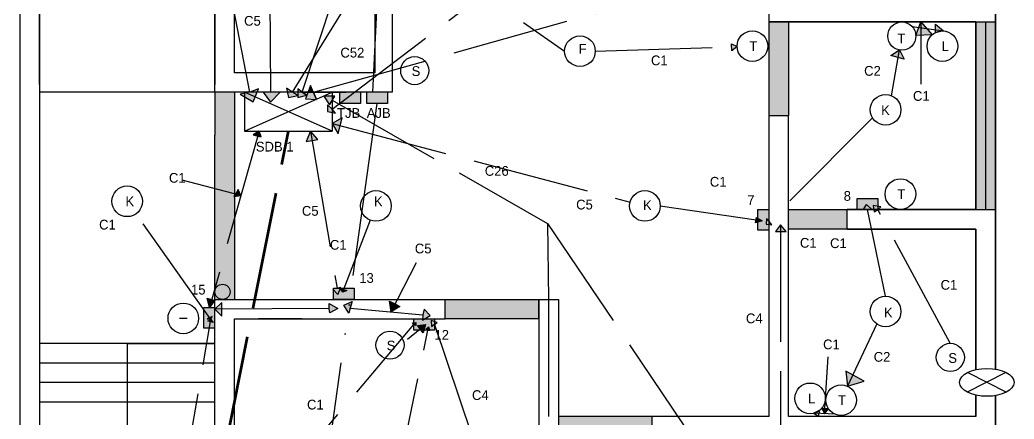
# Model space of a CAD drawing. Header units: inches. Extents: x -201 to 326, y -113 to 769.
# Drawn here: x -201 to 309, y 204 to 408 of the extents above; entities that cross this region are included whole.
import ezdxf

# ---------------------------------------------------------------- set-up
doc = ezdxf.new("R2010")
doc.units = ezdxf.units.IN
doc.header["$LTSCALE"] = 5
doc.header["$MEASUREMENT"] = 0
for name, pattern in [('ACAD_ISO02W100', [15, 12, -3]), ('ACAD_ISO05W100', [33, 24, -3, 0, -3, 0, -3]), ('DASHED2', [0.375, 0.25, -0.125])]:
    doc.linetypes.add(name, pattern=pattern)

msp = doc.modelspace()

# ---------------------------------------------------------------- hatches: boundary and pattern name
at = {"linetype": 'DASHED2'}
h = msp.add_hatch(color=42, dxfattribs=at)
h.paths.add_polyline_path([(222.96, 311.16), (192.96, 311.16), (192.96, 301.16), (222.96, 301.16)])
h.paths.add_polyline_path([(-91.04, 349.16), (-91.04, 371.16), (-101.04, 371.16), (-101.04, 349.16), (-101.04, 265.16), (-91.04, 265.16)])
h.paths.add_polyline_path([(249.79, 571.16), (239.79, 571.16), (239.79, 523.16), (249.79, 523.16)])
h = msp.add_hatch(color=252, dxfattribs=at)
h.paths.add_polyline_path([(-4.53, 460.23), (-10.21, 460.23), (-10.21, 449.64), (-4.53, 449.64)])
h.paths.add_polyline_path([(-93.55, 468.85), (-104.13, 468.85), (-104.13, 463.16), (-93.55, 463.16)])
h.paths.add_polyline_path([(0.37, 513.16), (-10.21, 513.16), (-10.21, 507.47), (0.37, 507.47)])
h.paths.add_polyline_path([(60.51, 528.84), (49.93, 528.84), (49.93, 523.16), (60.51, 523.16)])
h.paths.add_polyline_path([(178.74, 528.84), (168.15, 528.84), (168.15, 523.16), (178.74, 523.16)])
h.paths.add_polyline_path([(192.5, 528.84), (181.92, 528.84), (181.92, 523.16), (192.5, 523.16)])
h.paths.add_polyline_path([(300.14, 528.84), (289.56, 528.84), (289.56, 523.16), (298.96, 523.16), (300.14, 523.16)])
h.paths.add_polyline_path([(150.65, 64.37), (144.96, 64.37), (144.96, 53.79), (150.65, 53.79)])
h.paths.add_polyline_path([(64.96, 110.51), (59.27, 110.51), (59.27, 99.93), (64.96, 99.93)])
h.paths.add_polyline_path([(190.39, 195.16), (179.81, 195.16), (179.81, 189.47), (190.39, 189.47)])
h.paths.add_polyline_path([(11.46, 255.16), (0.87, 255.16), (0.87, 249.47), (11.46, 249.47)])
h.paths.add_polyline_path([(182.96, 311.16), (177.27, 311.16), (177.27, 300.57), (182.96, 300.57)])
h.paths.add_polyline_path([(238.66, 316.85), (228.08, 316.85), (228.08, 311.17), (238.66, 311.17)])
h.paths.add_polyline_path([(-101.04, 261.03), (-106.73, 261.03), (-106.73, 250.44), (-101.04, 250.44)])
h = msp.add_hatch(color=7)
h.paths.add_polyline_path([(182.68, 189.47), (179.81, 189.47), (179.81, 190.27), (178.67, 189.72), (181.79, 186.98)])
h.paths.add_polyline_path([(183.62, 192.11), (179.81, 190.27), (179.81, 189.47), (182.68, 189.47)])
h.paths.add_polyline_path([(53.45, 528.84), (52.8, 528.84), (53.21, 526.01), (56.72, 526.39)])
h.paths.add_polyline_path([(52.72, 529.39), (52.8, 528.84), (53.45, 528.84)])
h.paths.add_polyline_path([(173.14, 528.84), (172.49, 528.84), (172.9, 526.01), (176.41, 526.39)])
h.paths.add_polyline_path([(172.41, 529.39), (172.49, 528.84), (173.14, 528.84)])
h.paths.add_polyline_path([(293.59, 528.84), (292.94, 528.84), (293.34, 526.01), (296.86, 526.39)])
h.paths.add_polyline_path([(292.86, 529.39), (292.94, 528.84), (293.59, 528.84)])
h.paths.add_polyline_path([(60.63, 108.45), (59.27, 106.85), (59.27, 105.22), (61.37, 105.07)])
h.paths.add_polyline_path([(59.27, 106.85), (57.98, 105.32), (59.27, 105.22)])
h.paths.add_polyline_path([(6.91, 252.29), (2.68, 251.84), (4.55, 249.47), (6.08, 249.47)])
h.paths.add_polyline_path([(6.08, 249.47), (4.55, 249.47), (5.66, 248.06)])
h.paths.add_polyline_path([(-4.53, 455.9), (-4.53, 452.89), (-1.01, 453.27)])
h.paths.add_polyline_path([(-4.53, 455.9), (-5.01, 456.26), (-4.53, 452.89)])
h = msp.add_hatch(color=256)
h.paths.add_polyline_path([(177.27, 306.65), (177.27, 304.72), (179.34, 305.38)])
h.paths.add_polyline_path([(173.69, 526.1), (172.9, 526.01), (172.84, 526.39), (171.31, 526.91), (169.28, 527.34), (170.71, 524.95)])
at = {"linetype": 'ACAD_ISO02W100'}
h = msp.add_hatch(color=1, dxfattribs=at)
h.paths.add_polyline_path([(-40.91, 362.51), (-40.91, 360.84), (-39.29, 360.56)])
h.paths.add_polyline_path([(-40.91, 362.51), (-43.36, 364.7), (-43.36, 361.26), (-40.91, 360.84)])
h.paths.add_polyline_path([(-35.85, 358.09), (-40.91, 355.19), (-36.9, 354.13)])
h.paths.add_polyline_path([(-78.81, 373), (-83.25, 371.16), (-79.54, 371.16)])
h.paths.add_polyline_path([(-79.54, 371.16), (-85.91, 371.16), (-80.5, 368.76)])
h.paths.add_polyline_path([(-85.1, 370.8), (-85.91, 370.64), (-85.91, 368.9), (-81.49, 366.29), (-80.5, 368.76)])
h.paths.add_polyline_path([(-85.91, 370.64), (-88.15, 370.21), (-85.91, 368.9)])
h.paths.add_polyline_path([(-61.3, 371.16), (-63.91, 371.16), (-63.41, 368.47), (-58.53, 369.57)])
h.paths.add_polyline_path([(-64.31, 373.31), (-63.91, 371.16), (-61.3, 371.16)])
h.paths.add_polyline_path([(-101.04, 463.16), (-104.13, 456.23), (-99.99, 457.72)])
h.paths.add_polyline_path([(-96.23, 459.08), (-101.04, 463.16), (-99.99, 457.72)])
h.paths.add_polyline_path([(-91.88, 469.67), (-93.55, 468.85), (-91.07, 468.05)])
h.paths.add_polyline_path([(-93.14, 472.21), (-93.55, 468.85), (-91.88, 469.67)])
h.paths.add_polyline_path([(-10.71, 510.07), (-12.65, 509.1), (-11.74, 506.93)])
h.paths.add_polyline_path([(-10.71, 510.07), (-10.58, 510.46), (-13.78, 511.76), (-12.65, 509.1)])
h.paths.add_polyline_path([(-10.21, 510.31), (-10.71, 510.07), (-11.74, 506.93)])
h.paths.add_polyline_path([(0.91, 513.16), (0.37, 513.16), (0.37, 512.15), (1.49, 511.64)])
h.paths.add_polyline_path([(0.37, 513.16), (-1.82, 513.16), (0.37, 512.15)])
h.paths.add_polyline_path([(52.1, 523.14), (50.28, 522.82), (50.62, 521.11)])
h.paths.add_polyline_path([(49.93, 524.82), (50.22, 523.16), (52.11, 523.16), (52.15, 523.2)])
h.paths.add_polyline_path([(170.25, 523.16), (168.61, 523.16), (169.21, 522.37)])
h.paths.add_polyline_path([(168.15, 523.76), (168.61, 523.16), (170.25, 523.16)])
h.paths.add_polyline_path([(170.25, 523.16), (169.21, 522.37), (170.25, 521)])
h.paths.add_polyline_path([(172.35, 519.99), (169.95, 518.52), (172.35, 517.15), (172.35, 518.52)])
h.paths.add_polyline_path([(184.98, 520.07), (184.98, 517.27), (187.07, 518.74)])
h.paths.add_polyline_path([(191.29, 519.39), (191.39, 520.64), (189.66, 519.37), (191.29, 518.06)])
h.paths.add_polyline_path([(298.05, 519.11), (293.96, 522.04), (294.26, 519.39), (294.26, 516.44)])
at = {"linetype": 'DASHED2'}
h = msp.add_hatch(color=42, dxfattribs=at)
h.paths.add_polyline_path([(192.96, 407.16), (182.96, 407.16), (182.96, 359.16), (192.96, 359.16)])
h.paths.add_polyline_path([(222.96, 523.16), (192.96, 523.16), (192.96, 513.16), (222.96, 513.16)])
h.paths.add_polyline_path([(109.79, 523.16), (61.79, 523.16), (61.79, 513.16), (109.79, 513.16)])
h.paths.add_polyline_path([(-10.21, 499.16), (-20.21, 499.16), (-20.21, 463.16), (-10.21, 463.16)])
h.paths.add_polyline_path([(-55.04, 463.16), (-91.04, 463.16), (-91.04, 453.16), (-55.04, 453.16)])
h.paths.add_polyline_path([(64.96, 265.16), (16.96, 265.16), (16.96, 255.16), (64.96, 255.16)])
h.paths.add_polyline_path([(144.96, 99.16), (134.96, 99.16), (134.96, 69.16), (144.96, 69.16)])
h = msp.add_hatch(color=256)
h.paths.add_polyline_path([(166.55, 394.54), (163.7, 394.45), (163.78, 392.41)])
h.paths.add_polyline_path([(163.63, 395.98), (163.7, 394.45), (166.55, 394.54)])
h.paths.add_polyline_path([(81.03, 497.13), (77.79, 495.59), (80.1, 493.02)])
h.paths.add_polyline_path([(81.03, 497.13), (75.91, 497.7), (77.79, 495.59)])
h = msp.add_hatch(color=256)
h.paths.add_polyline_path([(249.77, 392.87), (249.09, 388.98), (252.2, 388.17)])
h.paths.add_polyline_path([(249.77, 392.87), (245.42, 389.94), (249.09, 388.98)])
h.paths.add_polyline_path([(272.26, 402.64, 0.131756), (268.27, 401.83), (268.29, 401.55)])
h.paths.add_polyline_path([(272.26, 402.64), (272.31, 402.66), (268.21, 403.2), (268.27, 401.83, -0.131756)])
h.paths.add_polyline_path([(268.21, 406.01), (268.21, 403.2), (272.31, 402.66)])
h.paths.add_polyline_path([(263.81, 403.79), (260.82, 404.19), (260.82, 400.41), (266.57, 400.67)])
h.paths.add_polyline_path([(260.82, 404.19), (259.74, 404.33), (258.19, 400.29), (260.82, 400.41)])
h.paths.add_polyline_path([(260.82, 407.16), (260.82, 404.19), (263.81, 403.79)])
h.paths.add_polyline_path([(260.82, 407.16), (259.74, 404.33), (260.82, 404.19)])
h.paths.add_polyline_path([(182.96, 305.08), (181.56, 306.48), (181.53, 303.65), (182.96, 303.45)])
h.paths.add_polyline_path([(182.96, 305.08), (182.96, 303.45), (184.41, 303.24)])
h = msp.add_hatch(color=4, dxfattribs=at)
h.paths.add_polyline_path([(293.96, 407.16), (288.96, 407.16), (288.96, 311.16), (293.96, 311.16)])
h.paths.add_polyline_path([(298.96, 407.16), (293.96, 407.16), (293.96, 311.16), (298.96, 311.16)])
at = {"linetype": 'ACAD_ISO02W100'}
h = msp.add_hatch(color=3, dxfattribs=at)
h.paths.add_polyline_path([(-67.56, 371.16), (-72.35, 371.16), (-76.33, 371.16), (-72.57, 366.08)])
h.paths.add_polyline_path([(-56.31, 371.16), (-58.53, 371.16), (-58.53, 368.51), (-53.92, 369.74)])
h.paths.add_polyline_path([(-58.53, 372.88), (-58.53, 371.16), (-56.31, 371.16)])
h.paths.add_polyline_path([(-50.63, 371.16), (-53.4, 371.16), (-54.64, 367.78), (-49.04, 367.56)])
h.paths.add_polyline_path([(-40.91, 369.15), (-45.2, 369.26), (-42.31, 364.71), (-40.91, 367.15)])
for points in [[(-52.14, 374.58), (-53.4, 371.16), (-50.63, 371.16)], [(-39.69, 369.12), (-40.91, 369.15), (-40.91, 367.15), (-40.87, 367.12)]]:
    msp.add_hatch(color=3, dxfattribs=at).paths.add_polyline_path(points)
for color, points in [(40, [(-26.42, 371.16), (-37, 371.16), (-37, 365.47), (-26.42, 365.47)]), (4, [(-12.65, 371.16), (-23.24, 371.16), (-23.24, 365.47), (-12.65, 365.47)]), (256, [(-35.09, 270.2), (-36.8, 270.85), (-35.58, 268.92), (-33.55, 269.66)]), (256, [(1.89, 253.29), (0.87, 253.17), (0.87, 252.31), (1.89, 251.73)]), (256, [(6.91, 252.29), (2.68, 251.84), (4.55, 249.47), (6.08, 249.47)]), (256, [(8.49, 250.99), (7.22, 249.86), (8.11, 249.47), (9.05, 249.47)]), (256, [(8.49, 250.99), (7.22, 249.86), (8.11, 249.47), (9.05, 249.47)])]:
    msp.add_hatch(color=color).paths.add_polyline_path(points)
at = {"linetype": 'ACAD_ISO05W100'}
msp.add_hatch(color=5, dxfattribs=at).paths.add_polyline_path([(-12.65, 371.16), (-23.24, 371.16), (-23.24, 365.47), (-12.65, 365.47)])
at = {"linetype": 'ACAD_ISO02W100'}
h = msp.add_hatch(color=1, dxfattribs=at)
h.paths.add_polyline_path([(61.02, 115.66), (57.89, 114.6), (59.27, 110.51)])
h.paths.add_polyline_path([(57.89, 114.6), (55.19, 113.74), (59.27, 110.51)])
h.paths.add_polyline_path([(11.46, 253.81), (9.76, 254.38), (9.92, 251.25), (11.46, 252.31)])
h.paths.add_polyline_path([(12.92, 253.32), (11.46, 253.81), (11.46, 252.31)])
h.paths.add_polyline_path([(6.21, 260.2), (5.55, 257.17), (5.36, 255.16), (6.33, 255.16), (9.23, 256.89)])
h.paths.add_polyline_path([(6.33, 255.16), (5.36, 255.16), (5.31, 254.54)])
h.paths.add_polyline_path([(-30.8, 264), (-35.04, 262.26), (-32.39, 258.03), (-31.71, 260.67)])
h.paths.add_polyline_path([(-42.53, 263.13), (-42.53, 260.48), (-42.15, 258.25), (-38.08, 260.48)])
h.paths.add_polyline_path([(-97.55, 263.57), (-101.04, 260.16), (-97.55, 260.18)])
h.paths.add_polyline_path([(-97.55, 260.18), (-101.04, 260.16), (-97.55, 256.6)])
h.paths.add_polyline_path([(-36.77, 270.81), (-36.8, 270.85), (-38.48, 270.85), (-40.27, 270.46), (-40.27, 269.99), (-38.13, 267.71)])
h.paths.add_polyline_path([(-40.27, 270.46), (-40.63, 270.38), (-40.27, 269.99)])
h.paths.add_polyline_path([(-52.09, 351.26), (-54.27, 346.03), (-51.29, 346.54)])
h.paths.add_polyline_path([(-52.09, 351.26), (-51.29, 346.54), (-48.39, 346.93)])
h.paths.add_polyline_path([(-36.9, 354.13), (-40.91, 355.19), (-37.99, 349.99)])
h.paths.add_polyline_path([(-35.85, 358.09), (-40.91, 355.19), (-36.9, 354.13)])
h.paths.add_polyline_path([(188.79, 303.39), (186.28, 299.83), (188.79, 299.83)])
h.paths.add_polyline_path([(188.79, 303.39), (188.79, 299.83), (191.76, 299.83)])
h.paths.add_polyline_path([(188.79, 199.92), (184.07, 199.92), (188.79, 195.16)])
h.paths.add_polyline_path([(-39.72, 364.33), (-23.88, 364.33), (-23.88, 356.83), (-39.72, 356.83)], flags=9)
h = msp.add_hatch(color=4, dxfattribs=at)
h.paths.add_polyline_path([(-78.43, 351.26), (-81.39, 349.33), (-79.15, 348.7)])
h.paths.add_polyline_path([(-78.43, 351.26), (-79.15, 348.7), (-77.37, 348.29)])
at = {"linetype": 'ByBlock'}
h = msp.add_hatch(color=4, dxfattribs=at)
h.paths.add_polyline_path([(-89.08, 321.49), (-90.56, 319.1), (-87.71, 318.35)])
h.paths.add_polyline_path([(-90.56, 319.1), (-91.04, 318.31), (-91.04, 317.83), (-87.71, 318.35)])
msp.add_hatch(color=4, dxfattribs=at).paths.add_polyline_path([(-91.04, 318.31), (-91.37, 317.77), (-91.04, 317.83)])
h = msp.add_hatch(color=256)
h.paths.add_polyline_path([(225.9, 226.4), (223.22, 220.69), (231.73, 223.23)])
h.paths.add_polyline_path([(225.9, 226.4), (222.34, 228.34), (223.22, 220.69)])
h.paths.add_polyline_path([(232.93, 313.69), (231.31, 311.17), (235.56, 311.17)])
h.paths.add_polyline_path([(238.66, 312.8), (236.32, 313.15), (236.67, 311.17), (238.66, 311.17)])
h.paths.add_polyline_path([(201.7, 218.17), (207.53, 218.17), (207.53, 210.67), (201.7, 210.67)], flags=9)
h = msp.add_hatch(color=256)
h.paths.add_polyline_path([(240.15, 312.58), (238.66, 312.8), (238.66, 311.17)])
h.paths.add_polyline_path([(238.64, 311.16), (236.68, 311.16), (236.9, 309.9)])
h.paths.add_polyline_path([(208.96, 208.4, -0.112079), (205.84, 206.86), (208.62, 206.72)])
h.paths.add_polyline_path([(208.62, 206.72), (205.84, 206.86), (208.31, 205.16)])
h.paths.add_polyline_path([(208.96, 208.4), (205.84, 206.86, 0.112079)])
h = msp.add_hatch(color=256)
h.paths.add_polyline_path([(179.34, 305.38), (177.27, 306.65), (177.27, 304.72)])
h.paths.add_polyline_path([(177.27, 306.65), (176.52, 307.11), (176.08, 304.34), (177.27, 304.72)])
h = msp.add_hatch(color=256)
h.set_gradient(color1=(252, 3, 3), one_color=1, tint=1, name='SPHERICAL')
edge = h.paths.add_edge_path()
edge.add_arc((-97.16, 269.04), 3.88, 0, 360)
at = {"linetype": 'DASHED2'}
for color, points in [(252, [(-29.68, 270.85), (-40.27, 270.85), (-40.27, 265.16), (-29.68, 265.16)]), (44, [(122.96, 205.16), (74.96, 205.16), (74.96, 195.16), (122.96, 195.16)])]:
    msp.add_hatch(color=color, dxfattribs=at).paths.add_polyline_path(points)
at = {"linetype": 'ACAD_ISO02W100'}
h = msp.add_hatch(color=4, dxfattribs=at)
h.paths.add_polyline_path([(-102.75, 265.05), (-105.08, 265.71), (-103.88, 261.03)])
h.paths.add_polyline_path([(-101.04, 264.7), (-102.75, 265.05), (-103.88, 261.03)])
h = msp.add_hatch(color=1)
h.paths.add_polyline_path([(-8.66, 262.82), (-11.58, 264.32), (-10.78, 258.7)])
h.paths.add_polyline_path([(-8.66, 262.82), (-10.78, 258.7), (-6.26, 261.58)])
h = msp.add_hatch(color=256)
h.paths.add_polyline_path([(-103.16, 254.92), (-104.65, 253.92), (-103.38, 253.64)])
h.paths.add_polyline_path([(-103.16, 254.92), (-103.38, 253.64), (-102.04, 253.35)])
h.paths.add_polyline_path([(-103.78, 255.8), (-105.01, 255.14), (-103.16, 254.92)])
h.paths.add_polyline_path([(-102.57, 256.45), (-103.78, 255.8), (-103.16, 254.92)])
h = msp.add_hatch(color=256)
h.paths.add_polyline_path([(1.89, 253.29), (0.87, 253.17), (0.87, 252.31), (1.89, 251.73)])
h.paths.add_polyline_path([(0.87, 253.17), (0.13, 253.09), (0.87, 252.31)])
h = msp.add_hatch(color=256)
h.paths.add_polyline_path([(213.48, 209.05), (211.53, 209.2), (211.36, 206.59)])
h.paths.add_polyline_path([(211.53, 209.2), (209.92, 209.33), (211.36, 206.59)])

# ---------------------------------------------------------------- linework, layer by layer
at = {"color": 5, "linetype": 'ACAD_ISO05W100'}
for p, q in [((-20.19, 371.16), (-3.63, 703.05)), ((-75.78, -49.84), (-17.95, 365.47))]:
    msp.add_line(p, q, dxfattribs=at)
at = {"color": 3, "linetype": 'ACAD_ISO02W100'}
for p, q in [((-56.31, 371.16), (25.13, 619.24)), ((-72.35, 371.16), (-73.14, 481.92)), ((-50.63, 371.16), (163.52, 431.07)), ((-56.31, 371.16), (-58.53, 372.88)), ((-58.53, 372.88), (-58.53, 368.51)), ((-52.14, 374.58), (-54.64, 367.78)), ((-49.04, 367.56), (-52.14, 374.58)), ((-72.35, 371.16), (-76.33, 371.16)), ((-76.33, 371.16), (-72.57, 366.08)), ((-72.57, 366.08), (-67.56, 371.16)), ((-67.56, 371.16), (-72.35, 371.16)), ((-58.53, 368.51), (-53.92, 369.74)), ((-56.31, 371.16), (-53.92, 369.74)), ((-53.92, 369.74), (-56.31, 371.16)), ((-54.64, 367.78), (-49.04, 367.56)), ((-50.63, 371.16), (-49.04, 367.56)), ((-39.69, 369.12), (-45.2, 369.26)), ((-45.2, 369.26), (-42.31, 364.71)), ((-42.31, 364.71), (-39.69, 369.12)), ((-40.91, 367.15), (-42.31, 364.71)), ((-40.91, 367.15), (69.41, 304.03)), ((69.41, 304.03), (69.96, 265.16)), ((69.41, 304.03), (282.25, -10.64)), ((69.96, 265.16), (69.96, -9.32))]:
    msp.add_line(p, q, dxfattribs=at)
at = {"color": 1, "linetype": 'ACAD_ISO02W100'}
for p, q in [((-40.91, 362.51), (170.25, 523.16)), ((-83.25, 371.16), (-101.04, 463.16)), ((-61.3, 371.16), (-10.21, 454.01)), ((-78.81, 373), (-83.25, 371.16)), ((-81.49, 366.29), (-78.81, 373)), ((-61.3, 371.16), (-64.31, 373.31)), ((-64.31, 373.31), (-63.41, 368.47)), ((-83.25, 371.16), (-88.15, 370.21)), ((-88.15, 370.21), (-81.49, 366.29)), ((-63.41, 368.47), (-58.53, 369.57)), ((-58.53, 369.57), (-61.3, 371.16)), ((-40.91, 362.51), (-43.36, 364.7)), ((-43.36, 364.7), (-43.36, 361.26)), ((-39.29, 360.56), (-40.91, 362.51)), ((-43.36, 361.26), (-39.29, 360.56)), ((-35.85, 358.09), (-40.91, 355.19)), ((-36.9, 354.13), (-35.85, 358.09)), ((-40.91, 355.19), (111.71, 314.98)), ((-40.91, 355.19), (-37.99, 349.99)), ((-37.99, 349.99), (-36.9, 354.13)), ((-52.09, 351.26), (-54.27, 346.03)), ((-54.27, 346.03), (-51.29, 346.54)), ((-52.09, 351.26), (-38.48, 270.85)), ((-48.39, 346.93), (-52.09, 351.26)), ((-51.29, 346.54), (-48.39, 346.93)), ((188.79, 303.39), (186.28, 299.83)), ((188.79, 303.39), (188.79, 195.16)), ((191.76, 299.83), (188.79, 303.39)), ((186.28, 299.83), (191.76, 299.83)), ((-38.48, 270.85), (-40.63, 270.38)), ((-40.63, 270.38), (-38.13, 267.71)), ((-36.58, 271.26), (-38.48, 270.85)), ((-38.13, 267.71), (-36.58, 271.26)), ((-101.04, 260.16), (-97.55, 263.57)), ((-42.53, 260.48), (-101.04, 260.16)), ((-101.04, 260.16), (-97.55, 256.6)), ((-97.55, 260.16), (-97.55, 263.63)), ((-97.55, 256.6), (-97.55, 260.16)), ((-42.53, 260.48), (-42.53, 263.13)), ((-42.53, 263.13), (-38.08, 260.48)), ((-42.15, 258.25), (-42.53, 260.48)), ((-38.08, 260.48), (-42.15, 258.25)), ((-35.04, 262.26), (-30.8, 264)), ((-32.39, 258.03), (-35.04, 262.26)), ((-31.71, 260.67), (-32.39, 258.03)), ((-31.71, 260.67), (-30.8, 264)), ((-30.8, 264), (-31.71, 260.67)), ((-31.71, 260.67), (5.55, 257.17)), ((6.21, 260.2), (5.55, 257.17)), ((9.23, 256.89), (6.21, 260.2)), ((5.55, 257.17), (5.31, 254.54)), ((5.31, 254.54), (9.23, 256.89)), ((12.92, 253.32), (9.76, 254.38)), ((9.76, 254.38), (9.92, 251.25)), ((11.46, 252.31), (9.92, 251.25)), ((9.92, 251.25), (11.46, 252.31)), ((11.46, 252.31), (12.92, 253.32)), ((11.46, 252.31), (59.27, 110.51))]:
    msp.add_line(p, q, dxfattribs=at)
for p, q in [((-201.04, 463.16), (-201.04, -54.84)), ((-10.21, 463.16), (-10.21, 371.16)), ((-191.04, 453.16), (-191.04, -44.84)), ((298.96, 229.43), (298.96, 420.98)), ((182.96, 359.16), (182.96, 407.16)), ((182.96, 407.16), (192.96, 407.16)), ((192.96, 407.16), (192.96, 359.16)), ((256.34, 404.78), (272.31, 402.66)), ((258.19, 400.29), (260.82, 407.16)), ((260.82, 407.16), (260.82, 375.4)), ((260.82, 407.16), (266.57, 400.67)), ((268.21, 403.2), (268.21, 406.01)), ((268.21, 406.01), (272.31, 402.66)), ((268.29, 401.55), (268.21, 403.2)), ((272.31, 402.66), (268.29, 401.55)), ((288.96, 311.16), (288.96, 407.16)), ((288.96, 407.16), (298.96, 407.16)), ((266.57, 400.67), (258.19, 400.29)), ((163.78, 392.41), (163.63, 395.98)), ((163.63, 395.98), (166.55, 394.54)), ((166.55, 394.54), (163.78, 392.41)), ((245.42, 389.94), (249.77, 392.87)), ((249.77, 392.87), (252.2, 388.17)), ((252.2, 388.17), (245.42, 389.94)), ((-101.04, 371.16), (-191.04, 371.16)), ((-101.04, 371.16), (-101.04, 349.16)), ((-91.04, 371.16), (-101.04, 371.16)), ((-91.04, 371.16), (-91.04, 349.16)), ((-85.91, 371.16), (-85.91, 351.26)), ((-85.91, 351.26), (-40.91, 371.16)), ((-40.91, 351.26), (-85.91, 371.16)), ((-56.31, 371.16), (-78.81, 371.16)), ((-56.31, 371.16), (-33.81, 371.16)), ((-40.91, 371.16), (-40.91, 351.26)), ((-37, 365.47), (-37, 371.16)), ((-26.42, 371.16), (-26.42, 365.47)), ((-23.24, 365.47), (-23.24, 371.16)), ((-12.65, 371.16), (-12.65, 365.47)), ((-26.42, 365.47), (-37, 365.47)), ((-12.65, 365.47), (-23.24, 365.47)), ((192.96, 359.16), (182.96, 359.16)), ((-101.04, 265.16), (-101.04, 349.16)), ((-91.04, 349.16), (-91.04, 265.16)), ((-85.91, 351.26), (-40.91, 351.26)), ((228.08, 311.17), (228.08, 316.85)), ((228.08, 316.85), (238.66, 316.85)), ((238.66, 316.85), (238.66, 311.17)), ((177.27, 300.57), (177.27, 311.16)), ((177.27, 311.16), (182.96, 311.16)), ((192.96, 301.16), (192.96, 311.16)), ((192.96, 301.16), (192.96, 311.16)), ((192.96, 311.16), (222.96, 311.16)), ((222.96, 301.16), (222.96, 311.16)), ((238.66, 311.17), (228.08, 311.17)), ((231.3, 311.16), (232.93, 313.69)), ((235.56, 311.17), (231.3, 311.16)), ((232.93, 313.69), (235.56, 311.17)), ((233.37, 311.17), (235.56, 311.17)), ((240.15, 312.58), (236.32, 313.15)), ((236.32, 313.15), (236.9, 309.9)), ((236.9, 309.9), (238.66, 311.17)), ((238.66, 311.17), (240.15, 312.58)), ((288.96, 311.16), (298.96, 311.16)), ((176.08, 304.34), (176.52, 307.11)), ((176.52, 307.11), (179.34, 305.38)), ((181.56, 306.48), (181.53, 303.65)), ((182.96, 305.08), (181.56, 306.48)), ((179.34, 305.38), (176.08, 304.34)), ((181.53, 303.65), (184.41, 303.24)), ((184.41, 303.24), (182.96, 305.08)), ((222.96, 301.16), (192.96, 301.16)), ((288.96, 229.19), (288.96, 301.16)), ((182.96, 300.57), (177.27, 300.57)), ((-40.27, 265.16), (-40.27, 270.85)), ((-40.27, 270.85), (-29.68, 270.85)), ((-35.58, 268.92), (-36.8, 270.85)), ((-36.8, 270.85), (-35.09, 270.2)), ((-35.09, 270.2), (-33.55, 269.66)), ((-29.68, 270.85), (-29.68, 265.16)), ((-29.68, 265.16), (-40.27, 265.16)), ((-33.55, 269.66), (-35.58, 268.92)), ((16.96, 255.16), (16.96, 265.16)), ((16.96, 265.16), (64.96, 265.16)), ((64.96, 255.16), (64.96, 265.16)), ((64.96, 265.16), (64.96, 255.16)), ((-106.73, 250.44), (-106.73, 261.03)), ((-106.73, 261.03), (-101.04, 261.03)), ((-115.33, 255.44), (-119.24, 255.44)), ((-102.57, 256.45), (-105.01, 255.14)), ((-105.01, 255.14), (-103.16, 254.92)), ((-104.65, 253.92), (-103.16, 254.92)), ((-103.16, 254.92), (-102.57, 256.45)), ((-103.16, 254.92), (-102.04, 253.35)), ((-78.81, 255.16), (-33.81, 255.16)), ((-56.31, 255.16), (-78.81, 255.16)), ((-56.31, 255.16), (-33.81, 255.16)), ((0.87, 249.47), (0.87, 255.16)), ((11.46, 255.16), (11.46, 249.47)), ((64.96, 255.16), (16.96, 255.16)), ((-101.04, 250.44), (-106.73, 250.44)), ((-102.04, 253.35), (-104.65, 253.92)), ((-2.44, 244.84), (4.1, 250.05)), ((0.13, 253.09), (1.89, 253.29)), ((0.87, 252.31), (0.13, 253.09)), ((1.89, 251.73), (0.87, 252.31)), ((1.89, 253.29), (1.89, 251.73)), ((2.68, 251.84), (6.91, 252.29)), ((5.66, 248.06), (2.68, 251.84)), ((4.08, 250.03), (5.66, 248.06)), ((6.91, 252.29), (5.66, 248.06)), ((8.49, 250.99), (7.22, 249.86)), ((7.22, 249.86), (8.11, 249.47)), ((9.05, 249.47), (8.49, 250.99)), ((11.46, 249.47), (0.87, 249.47)), ((8.11, 249.47), (9.05, 249.47)), ((-101.04, 242.58), (-191.04, 242.58)), ((-146.04, 242.58), (-146.04, 42.58)), ((-146.04, 242.58), (-101.04, 242.58)), ((211.36, 206.59), (213.32, 235.71)), ((-101.04, 232.58), (-191.04, 232.58)), ((231.73, 223.23), (222.34, 228.34)), ((222.34, 228.34), (223.22, 220.69)), ((304.38, 227.73), (284.46, 217.73)), ((284.75, 227.73), (304.68, 217.73)), ((-101.04, 222.58), (-191.04, 222.58)), ((223.22, 220.69), (231.73, 223.23)), ((288.96, 205.16), (288.96, 216.13)), ((298.96, -54.84), (298.96, 215.89)), ((-101.04, 212.58), (-191.04, 212.58)), ((213.48, 209.05), (209.92, 209.33)), ((209.92, 209.33), (211.36, 206.59)), ((211.36, 206.59), (213.48, 209.05)), ((122.96, 205.16), (74.96, 205.16)), ((74.96, 205.16), (74.96, 195.16)), ((122.96, 195.16), (122.96, 205.16)), ((182.96, 205.16), (122.96, 205.16)), ((208.96, 208.4), (205.84, 206.86)), ((205.84, 206.86), (208.31, 205.16)), ((208.31, 205.16), (208.96, 208.4))]:
    msp.add_line(p, q)
at = {"linetype": 'ACAD_ISO02W100'}
for p, q in [((-4.53, 449.64), (78.18, 392.21)), ((93.88, 392.21), (166.55, 394.54)), ((245.68, 369.44), (249.77, 392.87)), ((235.99, 358.07), (182.96, 305.08)), ((127.16, 312.98), (176.32, 305.86)), ((242.68, 266.81), (233.37, 311.17)), ((275.84, 242.66), (238.66, 311.17)), ((-103.16, 254.92), (-141.5, 308.95)), ((-21.56, 305.73), (-35.09, 270.2)), ((-145.04, 9.78), (-103.16, 254.92)), ((-76.77, 160.36), (0.87, 252.31)), ((238.12, 252.56), (223.22, 220.69)), ((-9.16, 165.74), (8.11, 249.47)), ((216.87, 206.33), (205.84, 206.86))]:
    msp.add_line(p, q, dxfattribs=at)
at = {"color": 18, "true_color": 0x000000}
msp.add_line((293.96, 407.16), (293.96, 311.16), dxfattribs=at)
at = {"color": 4, "linetype": 'ACAD_ISO02W100'}
for p, q in [((-78.43, 351.26), (-103.88, 261.03)), ((-78.43, 351.26), (-81.39, 349.33)), ((-81.39, 349.33), (-79.15, 348.7)), ((-79.15, 348.7), (-77.37, 348.29)), ((-77.37, 348.29), (-78.43, 351.26)), ((-103.88, 261.03), (-105.08, 265.71)), ((-105.08, 265.71), (-102.75, 265.05)), ((-102.75, 265.05), (-101.04, 264.7)), ((-101.04, 264.7), (-103.88, 261.03))]:
    msp.add_line(p, q, dxfattribs=at)
at = {"color": 6, "linetype": 'ACAD_ISO02W100', "lineweight": 140}
msp.add_line((-96.04, 187.12), (-63.41, 351.26), dxfattribs=at)
at = {"color": 4, "linetype": 'ByBlock'}
for p, q in [((-87.71, 318.35), (-117.87, 326.25)), ((-89.08, 321.49), (-90.56, 319.1)), ((-87.71, 318.35), (-89.08, 321.49)), ((-90.56, 319.1), (-91.37, 317.77)), ((-91.37, 317.77), (-87.71, 318.35))]:
    msp.add_line(p, q, dxfattribs=at)
at = {"color": 1}
for p, q in [((-10.78, 258.7), (2.23, 284.04)), ((-10.78, 258.7), (-11.58, 264.32)), ((-11.58, 264.32), (-8.66, 262.82)), ((-6.26, 261.58), (-10.78, 258.7)), ((-8.66, 262.82), (-6.26, 261.58))]:
    msp.add_line(p, q, dxfattribs=at)
for points in [[(288.96, 407.16), (182.96, 407.16), (182.96, 513.16)], [(-55.04, 463.16), (-10.21, 463.16), (-10.21, 371.16), (-91.04, 371.16)], [(-191.04, 375.16), (-191.04, 453.16), (-101.04, 453.16), (-101.04, 375.16)], [(-101.04, 371.16), (-101.04, 453.16)], [(-55.04, 453.16), (-19.04, 453.16), (-19.04, 381.16), (-91.04, 381.16), (-91.04, 453.16)], [(182.96, 407.16), (182.96, 417.16)], [(298.96, 417.16), (298.96, 301.16)], [(192.96, 407.16), (288.96, 407.16), (288.96, 311.16), (222.96, 311.16)], [(182.96, 301.16), (182.96, 359.16)], [(192.96, 311.16), (192.96, 359.16)], [(182.96, 205.16), (182.96, 311.16)], [(222.96, 311.16), (288.96, 311.16)], [(298.96, 311.16), (298.96, 229.43)], [(288.96, 216.13), (288.96, 205.16), (192.96, 205.16), (192.96, 301.16)], [(288.96, 301.16), (222.96, 301.16)], [(222.96, 301.16), (288.96, 301.16), (288.96, 229.19)], [(-101.04, -44.84), (-101.04, 265.16), (16.96, 265.16)], [(64.96, 265.16), (74.96, 265.16), (74.96, 109.16)], [(64.96, 255.16), (64.96, -44.84), (-91.04, -44.84), (-91.04, 255.16), (16.96, 255.16)], [(298.96, 215.89), (298.96, 195.16)]]:
    msp.add_lwpolyline(points)
for centre, radius in [((174.4, 394.8), 7.85), ((251, 399.96), 7.2), ((271.79, 394.8), 7.85), ((86.03, 392.21), 7.85), ((1.33, 382.26), 7.2), ((242.68, 362.19), 7.85), ((250.28, 319.07), 7.85), ((-146.04, 315.36), 7.85), ((-18.53, 312.98), 7.85), ((119.31, 312.98), 7.85), ((-97.16, 269.04), 3.88), ((242.68, 258.96), 7.85), ((-117.27, 255.44), 7.85), ((-11.35, 241.72), 7.2), ((275.84, 235.46), 7.2), ((204, 214.49), 7.85), ((219.9, 213.57), 7.85)]:
    msp.add_circle(centre, radius)
msp.add_ellipse((294.57, 222.66), major_axis=(-13.98, 0), ratio=0.509979)

# ---------------------------------------------------------------- texts
at = {"color": 1, "char_height": 5, "attachment_point": 1}
for s, insert, width in [('C5', (-86.12, 410.25), 7.2871), ('SDB 1', (-80.1, 345.84), 33.1351), ('C5', (84.07, 316.18), 7.2871), ('7', (171.78, 318.48), 14.9063), ('C5', (-56.49, 312.97), 7.2871), ('C5', (1.4, 293.7), 7.2871), ('13', (-27.09, 278.59), 16.141), ('15', (-113.32, 272.63), 12.277), ('C4', (171.08, 257.93), 5.03), ('12', (11.46, 249.47), 8.1785), ('C4', (30.69, 218.65), 5.03)]:
    msp.add_mtext(s, dxfattribs=dict(at, insert=insert, width=width))
at = {"char_height": 5, "attachment_point": 1}
for s, insert, width in [('T', (248.75, 401.16), 8.2368), ('F', (85.36, 395.9), 9.8465), ('T', (172.81, 397.26), 8.2368), ('L', (271.36, 397.33), 8.5744), ('C1', (122.42, 390.01), 16.4301), ('C2', (231.67, 384.64), 19.3521), ('C1', (256.71, 371.8), 16.4301), ('K', (240.38, 364.5), 9.1407), ('C1', (152.59, 327.85), 16.4301), ('T', (248.69, 321.53), 8.2368), ('K', (-146.94, 317.83), 9.1407), ('K', (-19.58, 317.83), 9.1407), ('K', (118.36, 315.87), 9.1407), ('C1', (-160.44, 305.91), 11.606), ('C1', (-42.12, 295.57), 16.4301), ('C1', (214.22, 296.41), 16.4301), ('C1', (270.88, 275.09), 16.4301), ('K', (241.81, 260.9), 9.1407), ('C1', (210.64, 244.61), 16.4301), ('S', (-13.02, 244.03), 6.3823), ('C2', (236.58, 238.23), 19.3521), ('S', (274.82, 237.64), 6.3823), ('L', (202.95, 216.92), 8.5744), ('T', (218.31, 216.03), 8.2368), ('C1', (-53.87, 213.78), 16.4301)]:
    msp.add_mtext(s, dxfattribs=dict(at, insert=insert, width=width))
at = {"color": 3, "linetype": 'ACAD_ISO02W100', "char_height": 5, "attachment_point": 1}
for s, insert, width in [('C52', (-36.76, 393.97), 10.3627), ('C26', (37.24, 333.42), 13.7001)]:
    msp.add_mtext(s, dxfattribs=dict(at, insert=insert, width=width))
at = {"color": 3, "insert": (-0.24, 384.52), "char_height": 5, "width": 6.3823, "attachment_point": 1}
msp.add_mtext('S', dxfattribs=at)
at = {"color": 40, "linetype": 'DASHED2', "insert": (-38.47, 363.08), "char_height": 5, "width": 10.5851, "attachment_point": 1}
msp.add_mtext('TJB', dxfattribs=at)
at = {"color": 5, "insert": (-23.24, 363.08), "char_height": 5, "width": 13.103, "attachment_point": 1}
msp.add_mtext('AJB', dxfattribs=at)
at = {"color": 4, "linetype": 'ByBlock', "insert": (-124.63, 329.87), "char_height": 5, "width": 3.1674, "attachment_point": 1}
msp.add_mtext('C1', dxfattribs=at)
at = {"color": 1, "linetype": 'DASHED2', "insert": (221.2, 320.62), "char_height": 5, "width": 9.4806, "attachment_point": 1}
msp.add_mtext('8', dxfattribs=at)
at = {"color": 1, "linetype": 'ACAD_ISO02W100', "insert": (198.78, 296.59), "char_height": 5, "width": 12.1626, "attachment_point": 1}
msp.add_mtext('C1', dxfattribs=at)

doc.saveas('drawing.dxf')
